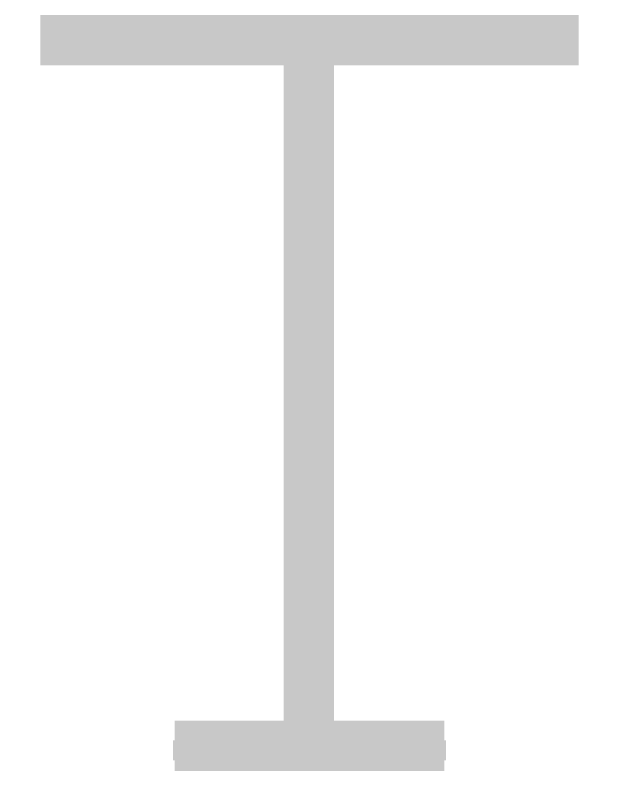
# Model space of a CAD drawing. Header units: inches. Extents: x 0 to 841, y 0 to 594.
# Drawn here: x 425.63 to 434.39, y 532.11 to 543.37 of the extents above; entities that cross this region are included whole.
import ezdxf

# ---------------------------------------------------------------- set-up
doc = ezdxf.new("R2010")
doc.units = ezdxf.units.IN
doc.layers.add('Sheet', color=255, linetype='Continuous')

msp = doc.modelspace()

# ---------------------------------------------------------------- linework, layer by layer
at = {"layer": 'Sheet'}
for points in [[(426.002, 542.995, 0.749, 0.749, 0), (434.02, 542.995, 0.749, 0.749, 0)], [(430, 542.995, 0.749, 0.749, 0), (430, 537.493, 0.749, 0.749, 0)], [(430, 542.479, 0.3, 0.3, 0), (430, 537.493, 0.3, 0.3, 0)], [(430, 537.493, 0.749, 0.749, 0), (430, 532.484, 0.749, 0.749, 0)], [(430, 537.493, 0.3, 0.3, 0), (430, 532.417, 0.3, 0.3, 0)], [(428.001, 532.484, 0.749, 0.749, 0), (432.021, 532.484, 0.749, 0.749, 0)], [(427.978, 532.417, 0.3, 0.3, 0), (432.043, 532.417, 0.3, 0.3, 0)]]:
    msp.add_lwpolyline(points, format="xyseb", dxfattribs=at)

doc.saveas('drawing.dxf')
